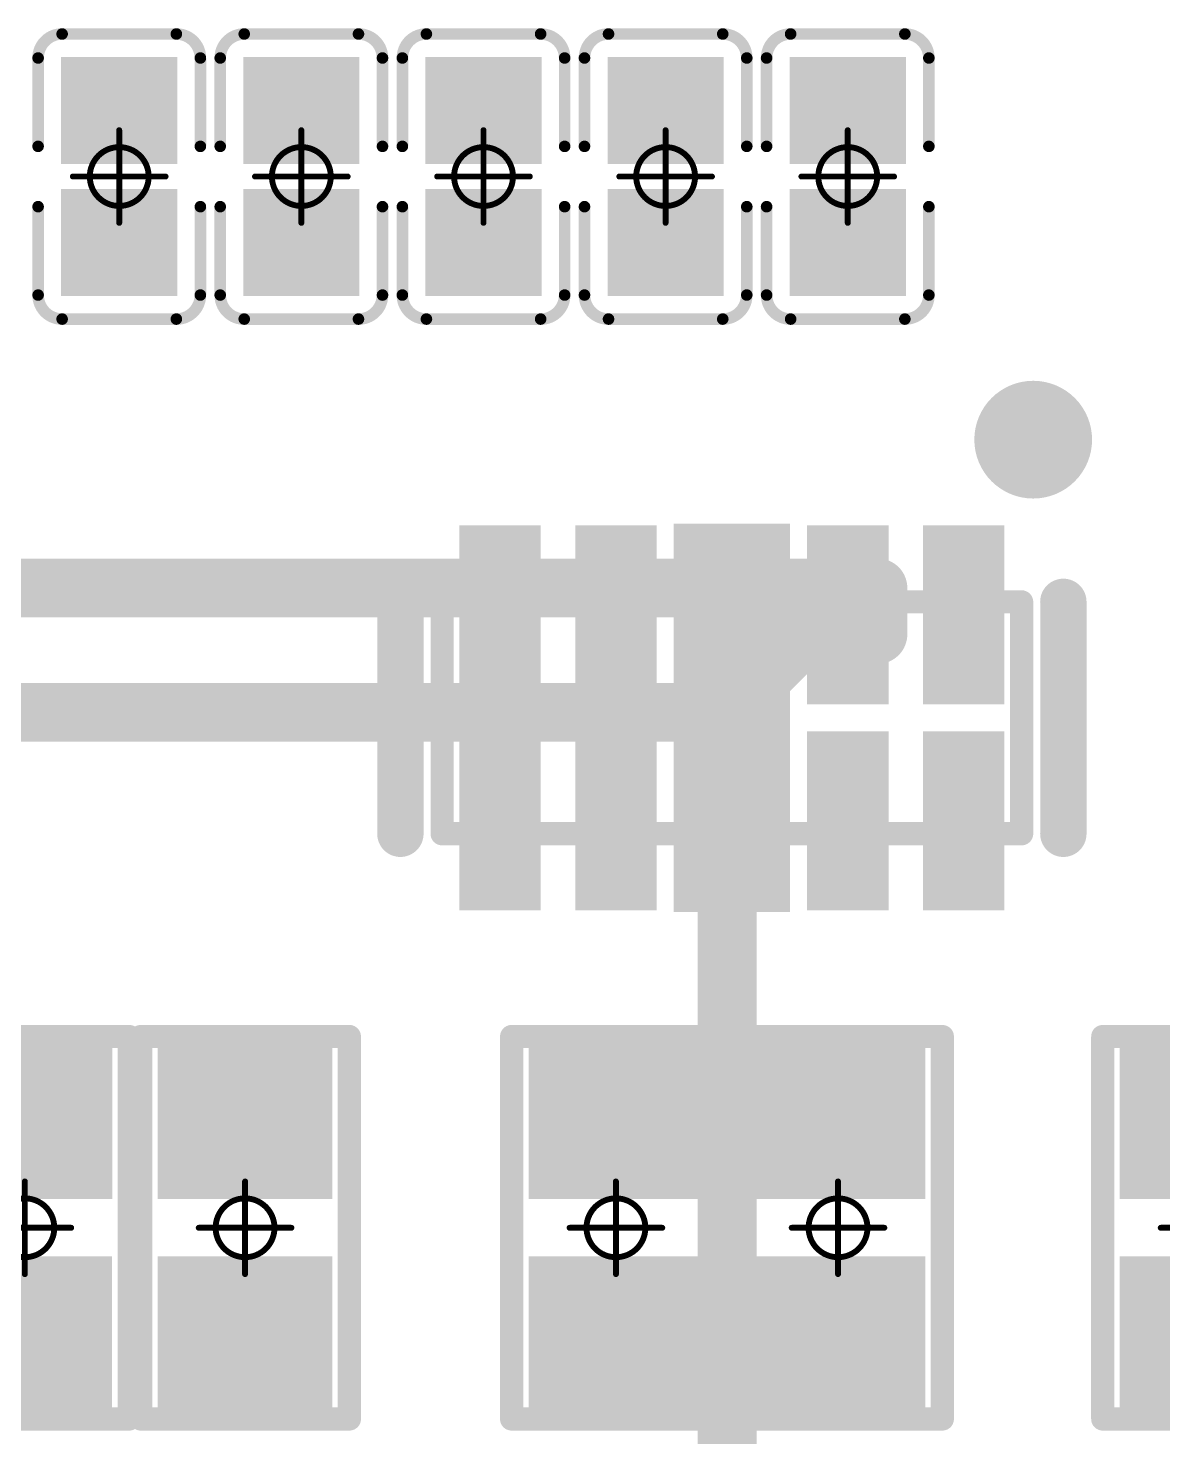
# Model space of a CAD drawing. Header units: millimetres. Extents: x 19.13 to 23.12, y 5.07 to 8.34.
# Drawn here: x 20.4092 to 20.6019, y 5.9892 to 6.2284 of the extents above; entities that cross this region are included whole.
import ezdxf

# ---------------------------------------------------------------- set-up
doc = ezdxf.new("R2010")
doc.units = ezdxf.units.MM
doc.header["$MEASUREMENT"] = 0
for name, color, linetype in [('Mechanical13', 56, 'Continuous'), ('Mechanical15', 56, 'Continuous'), ('TopLayer', 1, 'Continuous'), ('TopOverlay', 2, 'Continuous'), ('TopPaste', 8, 'Continuous'), ('TopSolder', 216, 'Continuous')]:
    doc.layers.add(name, color=color, linetype=linetype)

# ---------------------------------------------------------------- blocks, each defined once
blk = doc.blocks.new('USB_HOST_2_112')
at = {"layer": 'TopOverlay', "const_width": 0.01}
for points in [[(0.51378, -0.28937), (0.51378, 0.28937)], [(0.49267, -0.26378), (0.49267, 0.26378)], [(0.49267, -0.26378), (0.18025, -0.26378)], [(0.50591, -0.27702), (0.49267, -0.26378)], [(0.50591, -0.28937), (0.50591, -0.27702)], [(0.51378, -0.28937), (0.50591, -0.28937)]]:
    blk.add_lwpolyline(points, dxfattribs=at)
at = {"layer": 'TopOverlay', "const_width": 0.005}
for points in [[(0.49017, -0.26378, 1), (0.49517, -0.26378, 1)], [(0.49017, -0.26378, 1), (0.49517, -0.26378, 1)], [(0.49017, -0.26378, 1), (0.49517, -0.26378, 1)], [(0.50341, -0.27702, 1), (0.50841, -0.27702, 1)], [(0.50341, -0.27702, 1), (0.50841, -0.27702, 1)], [(0.50341, -0.28937, 1), (0.50841, -0.28937, 1)], [(0.50341, -0.28937, 1), (0.50841, -0.28937, 1)], [(0.51128, -0.28937, 1), (0.51628, -0.28937, 1)], [(0.51128, -0.28937, 1), (0.51628, -0.28937, 1)]]:
    blk.add_lwpolyline(points, format="xyb", close=True, dxfattribs=at)
blk = doc.blocks.new('C0201_170')
at = {"layer": 'Mechanical15', "const_width": 0.001}
for points in [[(0, -0.00787), (0, 0.00787)], [(0.00787, 0), (-0.00787, 0)]]:
    blk.add_lwpolyline(points, dxfattribs=at)
at = {"layer": 'Mechanical15'}
for points, const_width in [([(-0.00025, 0.00787, 1), (0.00025, 0.00787, 1)], 0.0005), ([(0.005, 0, 1), (-0.005, 0, 1)], 0.001), ([(-0.00812, 0, 1), (-0.00762, 0, 1)], 0.0005), ([(-0.00525, 0, 1), (-0.00475, 0, 1)], 0.0005), ([(0.00475, 0, 1), (0.00525, 0, 1)], 0.0005), ([(0.00762, 0, 1), (0.00812, 0, 1)], 0.0005), ([(-0.00025, -0.00787, 1), (0.00025, -0.00787, 1)], 0.0005)]:
    blk.add_lwpolyline(points, format="xyb", close=True, dxfattribs=dict(at, const_width=const_width))
at = {"layer": 'TopLayer'}
for points in [[(-0.01831, -0.00787), (-0.00413, -0.00787), (-0.01831, 0.00787), (-0.00413, 0.00787)], [(0.00413, -0.00787), (0.01831, -0.00787), (0.00413, 0.00787), (0.01831, 0.00787)]]:
    blk.add_solid(points, dxfattribs=at)
at = {"layer": 'TopOverlay', "const_width": 0.00197}
for points in [[(-0.02421, 0.0097, -0.414214), (-0.02013, 0.01378)], [(0.02013, 0.01378, -0.414214), (0.02421, 0.0097)], [(-0.02013, -0.01378, -0.414214), (-0.02421, -0.0097)], [(0.02421, -0.0097, -0.414214), (0.02013, -0.01378)]]:
    blk.add_lwpolyline(points, format="xyb", dxfattribs=at)
for points in [[(-0.00512, 0.01378), (-0.02013, 0.01378)], [(0.02013, 0.01378), (0.00512, 0.01378)], [(-0.02421, -0.0097), (-0.02421, 0.0097)], [(0.02421, -0.0097), (0.02421, 0.0097)], [(-0.00512, -0.01378), (-0.02013, -0.01378)], [(0.02013, -0.01378), (0.00512, -0.01378)]]:
    blk.add_lwpolyline(points, dxfattribs=at)
at = {"layer": 'TopOverlay', "const_width": 0.000984}
for points in [[(-0.02062, 0.01378, 1), (-0.01964, 0.01378, 1)], [(-0.02062, 0.01378, 1), (-0.01964, 0.01378, 1)], [(-0.00561, 0.01378, 1), (-0.00463, 0.01378, 1)], [(0.00463, 0.01378, 1), (0.00561, 0.01378, 1)], [(0.01964, 0.01378, 1), (0.02062, 0.01378, 1)], [(0.01964, 0.01378, 1), (0.02062, 0.01378, 1)], [(-0.0247, 0.0097, 1), (-0.02372, 0.0097, 1)], [(-0.0247, 0.0097, 1), (-0.02372, 0.0097, 1)], [(0.02372, 0.0097, 1), (0.0247, 0.0097, 1)], [(0.02372, 0.0097, 1), (0.0247, 0.0097, 1)], [(-0.0247, -0.0097, 1), (-0.02372, -0.0097, 1)], [(-0.0247, -0.0097, 1), (-0.02372, -0.0097, 1)], [(0.02372, -0.0097, 1), (0.0247, -0.0097, 1)], [(0.02372, -0.0097, 1), (0.0247, -0.0097, 1)], [(-0.02062, -0.01378, 1), (-0.01964, -0.01378, 1)], [(-0.02062, -0.01378, 1), (-0.01964, -0.01378, 1)], [(-0.00561, -0.01378, 1), (-0.00463, -0.01378, 1)], [(0.00463, -0.01378, 1), (0.00561, -0.01378, 1)], [(0.01964, -0.01378, 1), (0.02062, -0.01378, 1)], [(0.01964, -0.01378, 1), (0.02062, -0.01378, 1)]]:
    blk.add_lwpolyline(points, format="xyb", close=True, dxfattribs=at)
at = {"layer": 'TopPaste'}
for points in [[(-0.01831, -0.00787), (-0.00413, -0.00787), (-0.01831, 0.00787), (-0.00413, 0.00787)], [(0.00413, -0.00787), (0.01831, -0.00787), (0.00413, 0.00787), (0.01831, 0.00787)]]:
    blk.add_solid(points, dxfattribs=at)
at = {"layer": 'TopSolder'}
for points in [[(-0.02031, -0.00987), (-0.00213, -0.00987), (-0.02031, 0.00987), (-0.00213, 0.00987)], [(0.00213, -0.00987), (0.02031, -0.00987), (0.00213, 0.00987), (0.02031, 0.00987)]]:
    blk.add_solid(points, dxfattribs=at)
blk = doc.blocks.new('C0201_176')
at = {"layer": 'Mechanical15', "const_width": 0.001}
for points in [[(0, -0.00787), (0, 0.00787)], [(0.00787, 0), (-0.00787, 0)]]:
    blk.add_lwpolyline(points, dxfattribs=at)
at = {"layer": 'Mechanical15'}
for points, const_width in [([(-0.00025, 0.00787, 1), (0.00025, 0.00787, 1)], 0.0005), ([(0.005, 0, 1), (-0.005, 0, 1)], 0.001), ([(-0.00812, 0, 1), (-0.00762, 0, 1)], 0.0005), ([(-0.00525, 0, 1), (-0.00475, 0, 1)], 0.0005), ([(0.00475, 0, 1), (0.00525, 0, 1)], 0.0005), ([(0.00762, 0, 1), (0.00812, 0, 1)], 0.0005), ([(-0.00025, -0.00787, 1), (0.00025, -0.00787, 1)], 0.0005)]:
    blk.add_lwpolyline(points, format="xyb", close=True, dxfattribs=dict(at, const_width=const_width))
at = {"layer": 'TopLayer'}
for points in [[(-0.01831, -0.00787), (-0.00413, -0.00787), (-0.01831, 0.00787), (-0.00413, 0.00787)], [(0.00413, -0.00787), (0.01831, -0.00787), (0.00413, 0.00787), (0.01831, 0.00787)]]:
    blk.add_solid(points, dxfattribs=at)
at = {"layer": 'TopOverlay', "const_width": 0.00197}
for points in [[(-0.02421, 0.0097, -0.414214), (-0.02013, 0.01378)], [(0.02013, 0.01378, -0.414214), (0.02421, 0.0097)], [(-0.02013, -0.01378, -0.414214), (-0.02421, -0.0097)], [(0.02421, -0.0097, -0.414214), (0.02013, -0.01378)]]:
    blk.add_lwpolyline(points, format="xyb", dxfattribs=at)
for points in [[(-0.00512, 0.01378), (-0.02013, 0.01378)], [(0.02013, 0.01378), (0.00512, 0.01378)], [(-0.02421, -0.0097), (-0.02421, 0.0097)], [(0.02421, -0.0097), (0.02421, 0.0097)], [(-0.00512, -0.01378), (-0.02013, -0.01378)], [(0.02013, -0.01378), (0.00512, -0.01378)]]:
    blk.add_lwpolyline(points, dxfattribs=at)
at = {"layer": 'TopOverlay', "const_width": 0.000984}
for points in [[(-0.02062, 0.01378, 1), (-0.01964, 0.01378, 1)], [(-0.02062, 0.01378, 1), (-0.01964, 0.01378, 1)], [(-0.00561, 0.01378, 1), (-0.00463, 0.01378, 1)], [(0.00463, 0.01378, 1), (0.00561, 0.01378, 1)], [(0.01964, 0.01378, 1), (0.02062, 0.01378, 1)], [(0.01964, 0.01378, 1), (0.02062, 0.01378, 1)], [(-0.0247, 0.0097, 1), (-0.02372, 0.0097, 1)], [(-0.0247, 0.0097, 1), (-0.02372, 0.0097, 1)], [(0.02372, 0.0097, 1), (0.0247, 0.0097, 1)], [(0.02372, 0.0097, 1), (0.0247, 0.0097, 1)], [(-0.0247, -0.0097, 1), (-0.02372, -0.0097, 1)], [(-0.0247, -0.0097, 1), (-0.02372, -0.0097, 1)], [(0.02372, -0.0097, 1), (0.0247, -0.0097, 1)], [(0.02372, -0.0097, 1), (0.0247, -0.0097, 1)], [(-0.02062, -0.01378, 1), (-0.01964, -0.01378, 1)], [(-0.02062, -0.01378, 1), (-0.01964, -0.01378, 1)], [(-0.00561, -0.01378, 1), (-0.00463, -0.01378, 1)], [(0.00463, -0.01378, 1), (0.00561, -0.01378, 1)], [(0.01964, -0.01378, 1), (0.02062, -0.01378, 1)], [(0.01964, -0.01378, 1), (0.02062, -0.01378, 1)]]:
    blk.add_lwpolyline(points, format="xyb", close=True, dxfattribs=at)
at = {"layer": 'TopPaste'}
for points in [[(-0.01831, -0.00787), (-0.00413, -0.00787), (-0.01831, 0.00787), (-0.00413, 0.00787)], [(0.00413, -0.00787), (0.01831, -0.00787), (0.00413, 0.00787), (0.01831, 0.00787)]]:
    blk.add_solid(points, dxfattribs=at)
at = {"layer": 'TopSolder'}
for points in [[(-0.02031, -0.00987), (-0.00213, -0.00987), (-0.02031, 0.00987), (-0.00213, 0.00987)], [(0.00213, -0.00987), (0.02031, -0.00987), (0.00213, 0.00987), (0.02031, 0.00987)]]:
    blk.add_solid(points, dxfattribs=at)
blk = doc.blocks.new('C0201_177')
at = {"layer": 'Mechanical15', "const_width": 0.001}
for points in [[(0, -0.00787), (0, 0.00787)], [(0.00787, 0), (-0.00787, 0)]]:
    blk.add_lwpolyline(points, dxfattribs=at)
at = {"layer": 'Mechanical15'}
for points, const_width in [([(-0.00025, 0.00787, 1), (0.00025, 0.00787, 1)], 0.0005), ([(0.005, 0, 1), (-0.005, 0, 1)], 0.001), ([(-0.00812, 0, 1), (-0.00762, 0, 1)], 0.0005), ([(-0.00525, 0, 1), (-0.00475, 0, 1)], 0.0005), ([(0.00475, 0, 1), (0.00525, 0, 1)], 0.0005), ([(0.00762, 0, 1), (0.00812, 0, 1)], 0.0005), ([(-0.00025, -0.00787, 1), (0.00025, -0.00787, 1)], 0.0005)]:
    blk.add_lwpolyline(points, format="xyb", close=True, dxfattribs=dict(at, const_width=const_width))
at = {"layer": 'TopLayer'}
for points in [[(-0.01831, -0.00787), (-0.00413, -0.00787), (-0.01831, 0.00787), (-0.00413, 0.00787)], [(0.00413, -0.00787), (0.01831, -0.00787), (0.00413, 0.00787), (0.01831, 0.00787)]]:
    blk.add_solid(points, dxfattribs=at)
at = {"layer": 'TopOverlay', "const_width": 0.00197}
for points in [[(-0.02421, 0.0097, -0.414214), (-0.02013, 0.01378)], [(0.02013, 0.01378, -0.414214), (0.02421, 0.0097)], [(-0.02013, -0.01378, -0.414214), (-0.02421, -0.0097)], [(0.02421, -0.0097, -0.414214), (0.02013, -0.01378)]]:
    blk.add_lwpolyline(points, format="xyb", dxfattribs=at)
for points in [[(-0.00512, 0.01378), (-0.02013, 0.01378)], [(0.02013, 0.01378), (0.00512, 0.01378)], [(-0.02421, -0.0097), (-0.02421, 0.0097)], [(0.02421, -0.0097), (0.02421, 0.0097)], [(-0.00512, -0.01378), (-0.02013, -0.01378)], [(0.02013, -0.01378), (0.00512, -0.01378)]]:
    blk.add_lwpolyline(points, dxfattribs=at)
at = {"layer": 'TopOverlay', "const_width": 0.000984}
for points in [[(-0.02062, 0.01378, 1), (-0.01964, 0.01378, 1)], [(-0.02062, 0.01378, 1), (-0.01964, 0.01378, 1)], [(-0.00561, 0.01378, 1), (-0.00463, 0.01378, 1)], [(0.00463, 0.01378, 1), (0.00561, 0.01378, 1)], [(0.01964, 0.01378, 1), (0.02062, 0.01378, 1)], [(0.01964, 0.01378, 1), (0.02062, 0.01378, 1)], [(-0.0247, 0.0097, 1), (-0.02372, 0.0097, 1)], [(-0.0247, 0.0097, 1), (-0.02372, 0.0097, 1)], [(0.02372, 0.0097, 1), (0.0247, 0.0097, 1)], [(0.02372, 0.0097, 1), (0.0247, 0.0097, 1)], [(-0.0247, -0.0097, 1), (-0.02372, -0.0097, 1)], [(-0.0247, -0.0097, 1), (-0.02372, -0.0097, 1)], [(0.02372, -0.0097, 1), (0.0247, -0.0097, 1)], [(0.02372, -0.0097, 1), (0.0247, -0.0097, 1)], [(-0.02062, -0.01378, 1), (-0.01964, -0.01378, 1)], [(-0.02062, -0.01378, 1), (-0.01964, -0.01378, 1)], [(-0.00561, -0.01378, 1), (-0.00463, -0.01378, 1)], [(0.00463, -0.01378, 1), (0.00561, -0.01378, 1)], [(0.01964, -0.01378, 1), (0.02062, -0.01378, 1)], [(0.01964, -0.01378, 1), (0.02062, -0.01378, 1)]]:
    blk.add_lwpolyline(points, format="xyb", close=True, dxfattribs=at)
at = {"layer": 'TopPaste'}
for points in [[(-0.01831, -0.00787), (-0.00413, -0.00787), (-0.01831, 0.00787), (-0.00413, 0.00787)], [(0.00413, -0.00787), (0.01831, -0.00787), (0.00413, 0.00787), (0.01831, 0.00787)]]:
    blk.add_solid(points, dxfattribs=at)
at = {"layer": 'TopSolder'}
for points in [[(-0.02031, -0.00987), (-0.00213, -0.00987), (-0.02031, 0.00987), (-0.00213, 0.00987)], [(0.00213, -0.00987), (0.02031, -0.00987), (0.00213, 0.00987), (0.02031, 0.00987)]]:
    blk.add_solid(points, dxfattribs=at)
blk = doc.blocks.new('C0201_179')
at = {"layer": 'Mechanical15', "const_width": 0.001}
for points in [[(0, -0.00787), (0, 0.00787)], [(0.00787, 0), (-0.00787, 0)]]:
    blk.add_lwpolyline(points, dxfattribs=at)
at = {"layer": 'Mechanical15'}
for points, const_width in [([(-0.00025, 0.00787, 1), (0.00025, 0.00787, 1)], 0.0005), ([(0.005, 0, 1), (-0.005, 0, 1)], 0.001), ([(-0.00812, 0, 1), (-0.00762, 0, 1)], 0.0005), ([(-0.00525, 0, 1), (-0.00475, 0, 1)], 0.0005), ([(0.00475, 0, 1), (0.00525, 0, 1)], 0.0005), ([(0.00762, 0, 1), (0.00812, 0, 1)], 0.0005), ([(-0.00025, -0.00787, 1), (0.00025, -0.00787, 1)], 0.0005)]:
    blk.add_lwpolyline(points, format="xyb", close=True, dxfattribs=dict(at, const_width=const_width))
at = {"layer": 'TopLayer'}
for points in [[(-0.01831, -0.00787), (-0.00413, -0.00787), (-0.01831, 0.00787), (-0.00413, 0.00787)], [(0.00413, -0.00787), (0.01831, -0.00787), (0.00413, 0.00787), (0.01831, 0.00787)]]:
    blk.add_solid(points, dxfattribs=at)
at = {"layer": 'TopOverlay', "const_width": 0.00197}
for points in [[(-0.02421, 0.0097, -0.414214), (-0.02013, 0.01378)], [(0.02013, 0.01378, -0.414214), (0.02421, 0.0097)], [(-0.02013, -0.01378, -0.414214), (-0.02421, -0.0097)], [(0.02421, -0.0097, -0.414214), (0.02013, -0.01378)]]:
    blk.add_lwpolyline(points, format="xyb", dxfattribs=at)
for points in [[(-0.00512, 0.01378), (-0.02013, 0.01378)], [(0.02013, 0.01378), (0.00512, 0.01378)], [(-0.02421, -0.0097), (-0.02421, 0.0097)], [(0.02421, -0.0097), (0.02421, 0.0097)], [(-0.00512, -0.01378), (-0.02013, -0.01378)], [(0.02013, -0.01378), (0.00512, -0.01378)]]:
    blk.add_lwpolyline(points, dxfattribs=at)
at = {"layer": 'TopOverlay', "const_width": 0.000984}
for points in [[(-0.02062, 0.01378, 1), (-0.01964, 0.01378, 1)], [(-0.02062, 0.01378, 1), (-0.01964, 0.01378, 1)], [(-0.00561, 0.01378, 1), (-0.00463, 0.01378, 1)], [(0.00463, 0.01378, 1), (0.00561, 0.01378, 1)], [(0.01964, 0.01378, 1), (0.02062, 0.01378, 1)], [(0.01964, 0.01378, 1), (0.02062, 0.01378, 1)], [(-0.0247, 0.0097, 1), (-0.02372, 0.0097, 1)], [(-0.0247, 0.0097, 1), (-0.02372, 0.0097, 1)], [(0.02372, 0.0097, 1), (0.0247, 0.0097, 1)], [(0.02372, 0.0097, 1), (0.0247, 0.0097, 1)], [(-0.0247, -0.0097, 1), (-0.02372, -0.0097, 1)], [(-0.0247, -0.0097, 1), (-0.02372, -0.0097, 1)], [(0.02372, -0.0097, 1), (0.0247, -0.0097, 1)], [(0.02372, -0.0097, 1), (0.0247, -0.0097, 1)], [(-0.02062, -0.01378, 1), (-0.01964, -0.01378, 1)], [(-0.02062, -0.01378, 1), (-0.01964, -0.01378, 1)], [(-0.00561, -0.01378, 1), (-0.00463, -0.01378, 1)], [(0.00463, -0.01378, 1), (0.00561, -0.01378, 1)], [(0.01964, -0.01378, 1), (0.02062, -0.01378, 1)], [(0.01964, -0.01378, 1), (0.02062, -0.01378, 1)]]:
    blk.add_lwpolyline(points, format="xyb", close=True, dxfattribs=at)
at = {"layer": 'TopPaste'}
for points in [[(-0.01831, -0.00787), (-0.00413, -0.00787), (-0.01831, 0.00787), (-0.00413, 0.00787)], [(0.00413, -0.00787), (0.01831, -0.00787), (0.00413, 0.00787), (0.01831, 0.00787)]]:
    blk.add_solid(points, dxfattribs=at)
at = {"layer": 'TopSolder'}
for points in [[(-0.02031, -0.00987), (-0.00213, -0.00987), (-0.02031, 0.00987), (-0.00213, 0.00987)], [(0.00213, -0.00987), (0.02031, -0.00987), (0.00213, 0.00987), (0.02031, 0.00987)]]:
    blk.add_solid(points, dxfattribs=at)
blk = doc.blocks.new('C0201_180')
at = {"layer": 'Mechanical15', "const_width": 0.001}
for points in [[(0, -0.00787), (0, 0.00787)], [(0.00787, 0), (-0.00787, 0)]]:
    blk.add_lwpolyline(points, dxfattribs=at)
at = {"layer": 'Mechanical15'}
for points, const_width in [([(-0.00025, 0.00787, 1), (0.00025, 0.00787, 1)], 0.0005), ([(0.005, 0, 1), (-0.005, 0, 1)], 0.001), ([(-0.00812, 0, 1), (-0.00762, 0, 1)], 0.0005), ([(-0.00525, 0, 1), (-0.00475, 0, 1)], 0.0005), ([(0.00475, 0, 1), (0.00525, 0, 1)], 0.0005), ([(0.00762, 0, 1), (0.00812, 0, 1)], 0.0005), ([(-0.00025, -0.00787, 1), (0.00025, -0.00787, 1)], 0.0005)]:
    blk.add_lwpolyline(points, format="xyb", close=True, dxfattribs=dict(at, const_width=const_width))
at = {"layer": 'TopLayer'}
for points in [[(-0.01831, -0.00787), (-0.00413, -0.00787), (-0.01831, 0.00787), (-0.00413, 0.00787)], [(0.00413, -0.00787), (0.01831, -0.00787), (0.00413, 0.00787), (0.01831, 0.00787)]]:
    blk.add_solid(points, dxfattribs=at)
at = {"layer": 'TopOverlay', "const_width": 0.00197}
for points in [[(-0.02421, 0.0097, -0.414214), (-0.02013, 0.01378)], [(0.02013, 0.01378, -0.414214), (0.02421, 0.0097)], [(-0.02013, -0.01378, -0.414214), (-0.02421, -0.0097)], [(0.02421, -0.0097, -0.414214), (0.02013, -0.01378)]]:
    blk.add_lwpolyline(points, format="xyb", dxfattribs=at)
for points in [[(-0.00512, 0.01378), (-0.02013, 0.01378)], [(0.02013, 0.01378), (0.00512, 0.01378)], [(-0.02421, -0.0097), (-0.02421, 0.0097)], [(0.02421, -0.0097), (0.02421, 0.0097)], [(-0.00512, -0.01378), (-0.02013, -0.01378)], [(0.02013, -0.01378), (0.00512, -0.01378)]]:
    blk.add_lwpolyline(points, dxfattribs=at)
at = {"layer": 'TopOverlay', "const_width": 0.000984}
for points in [[(-0.02062, 0.01378, 1), (-0.01964, 0.01378, 1)], [(-0.02062, 0.01378, 1), (-0.01964, 0.01378, 1)], [(-0.00561, 0.01378, 1), (-0.00463, 0.01378, 1)], [(0.00463, 0.01378, 1), (0.00561, 0.01378, 1)], [(0.01964, 0.01378, 1), (0.02062, 0.01378, 1)], [(0.01964, 0.01378, 1), (0.02062, 0.01378, 1)], [(-0.0247, 0.0097, 1), (-0.02372, 0.0097, 1)], [(-0.0247, 0.0097, 1), (-0.02372, 0.0097, 1)], [(0.02372, 0.0097, 1), (0.0247, 0.0097, 1)], [(0.02372, 0.0097, 1), (0.0247, 0.0097, 1)], [(-0.0247, -0.0097, 1), (-0.02372, -0.0097, 1)], [(-0.0247, -0.0097, 1), (-0.02372, -0.0097, 1)], [(0.02372, -0.0097, 1), (0.0247, -0.0097, 1)], [(0.02372, -0.0097, 1), (0.0247, -0.0097, 1)], [(-0.02062, -0.01378, 1), (-0.01964, -0.01378, 1)], [(-0.02062, -0.01378, 1), (-0.01964, -0.01378, 1)], [(-0.00561, -0.01378, 1), (-0.00463, -0.01378, 1)], [(0.00463, -0.01378, 1), (0.00561, -0.01378, 1)], [(0.01964, -0.01378, 1), (0.02062, -0.01378, 1)], [(0.01964, -0.01378, 1), (0.02062, -0.01378, 1)]]:
    blk.add_lwpolyline(points, format="xyb", close=True, dxfattribs=at)
at = {"layer": 'TopPaste'}
for points in [[(-0.01831, -0.00787), (-0.00413, -0.00787), (-0.01831, 0.00787), (-0.00413, 0.00787)], [(0.00413, -0.00787), (0.01831, -0.00787), (0.00413, 0.00787), (0.01831, 0.00787)]]:
    blk.add_solid(points, dxfattribs=at)
at = {"layer": 'TopSolder'}
for points in [[(-0.02031, -0.00987), (-0.00213, -0.00987), (-0.02031, 0.00987), (-0.00213, 0.00987)], [(0.00213, -0.00987), (0.02031, -0.00987), (0.00213, 0.00987), (0.02031, 0.00987)]]:
    blk.add_solid(points, dxfattribs=at)
blk = doc.blocks.new('R0402_365')
at = {"layer": 'Mechanical15', "const_width": 0.001}
for points in [[(0, -0.00787), (0, 0.00787)], [(0.00787, 0), (-0.00787, 0)]]:
    blk.add_lwpolyline(points, dxfattribs=at)
at = {"layer": 'Mechanical15'}
for points, const_width in [([(-0.00025, 0.00787, 1), (0.00025, 0.00787, 1)], 0.0005), ([(0.005, 0, 1), (-0.005, 0, 1)], 0.001), ([(-0.00812, 0, 1), (-0.00762, 0, 1)], 0.0005), ([(-0.00525, 0, 1), (-0.00475, 0, 1)], 0.0005), ([(0.00475, 0, 1), (0.00525, 0, 1)], 0.0005), ([(0.00762, 0, 1), (0.00812, 0, 1)], 0.0005), ([(-0.00025, -0.00787, 1), (0.00025, -0.00787, 1)], 0.0005)]:
    blk.add_lwpolyline(points, format="xyb", close=True, dxfattribs=dict(at, const_width=const_width))
at = {"layer": 'TopLayer'}
for points in [[(-0.02657, -0.01082), (-0.00886, -0.01082), (-0.02657, 0.01083), (-0.00886, 0.01083)], [(0.00886, -0.01083), (0.02657, -0.01083), (0.00886, 0.01083), (0.02657, 0.01083)]]:
    blk.add_solid(points, dxfattribs=at)
at = {"layer": 'TopOverlay', "const_width": 0.00394}
for points in [[(0.03248, 0.01772), (-0.03248, 0.01772)], [(-0.03248, -0.01772), (-0.03248, 0.01772)], [(0.03248, -0.01772), (0.03248, 0.01772)], [(0.03248, -0.01772), (-0.03248, -0.01772)]]:
    blk.add_lwpolyline(points, dxfattribs=at)
at = {"layer": 'TopOverlay', "const_width": 0.00197}
for points in [[(-0.03346, 0.01772, 1), (-0.0315, 0.01772, 1)], [(-0.03346, 0.01772, 1), (-0.0315, 0.01772, 1)], [(0.0315, 0.01772, 1), (0.03346, 0.01772, 1)], [(0.0315, 0.01772, 1), (0.03346, 0.01772, 1)], [(-0.03346, -0.01772, 1), (-0.0315, -0.01772, 1)], [(-0.03346, -0.01772, 1), (-0.0315, -0.01772, 1)], [(0.0315, -0.01772, 1), (0.03346, -0.01772, 1)], [(0.0315, -0.01772, 1), (0.03346, -0.01772, 1)]]:
    blk.add_lwpolyline(points, format="xyb", close=True, dxfattribs=at)
at = {"layer": 'TopPaste'}
for points in [[(-0.02657, -0.01082), (-0.00886, -0.01082), (-0.02657, 0.01083), (-0.00886, 0.01083)], [(0.00886, -0.01083), (0.02657, -0.01083), (0.00886, 0.01083), (0.02657, 0.01083)]]:
    blk.add_solid(points, dxfattribs=at)
at = {"layer": 'TopSolder'}
for points in [[(-0.03057, -0.01482), (-0.00486, -0.01482), (-0.03057, 0.01483), (-0.00486, 0.01483)], [(0.00486, -0.01483), (0.03057, -0.01483), (0.00486, 0.01483), (0.03057, 0.01483)]]:
    blk.add_solid(points, dxfattribs=at)
blk = doc.blocks.new('R0402_366')
at = {"layer": 'Mechanical15', "const_width": 0.001}
for points in [[(0, -0.00787), (0, 0.00787)], [(0.00787, 0), (-0.00787, 0)]]:
    blk.add_lwpolyline(points, dxfattribs=at)
at = {"layer": 'Mechanical15'}
for points, const_width in [([(-0.00025, 0.00787, 1), (0.00025, 0.00787, 1)], 0.0005), ([(0.005, 0, 1), (-0.005, 0, 1)], 0.001), ([(-0.00812, 0, 1), (-0.00762, 0, 1)], 0.0005), ([(-0.00525, 0, 1), (-0.00475, 0, 1)], 0.0005), ([(0.00475, 0, 1), (0.00525, 0, 1)], 0.0005), ([(0.00762, 0, 1), (0.00812, 0, 1)], 0.0005), ([(-0.00025, -0.00787, 1), (0.00025, -0.00787, 1)], 0.0005)]:
    blk.add_lwpolyline(points, format="xyb", close=True, dxfattribs=dict(at, const_width=const_width))
at = {"layer": 'TopLayer'}
for points in [[(-0.02657, -0.01082), (-0.00886, -0.01082), (-0.02657, 0.01083), (-0.00886, 0.01083)], [(0.00886, -0.01083), (0.02657, -0.01083), (0.00886, 0.01083), (0.02657, 0.01083)]]:
    blk.add_solid(points, dxfattribs=at)
at = {"layer": 'TopOverlay', "const_width": 0.00394}
for points in [[(0.03248, 0.01772), (-0.03248, 0.01772)], [(-0.03248, -0.01772), (-0.03248, 0.01772)], [(0.03248, -0.01772), (0.03248, 0.01772)], [(0.03248, -0.01772), (-0.03248, -0.01772)]]:
    blk.add_lwpolyline(points, dxfattribs=at)
at = {"layer": 'TopOverlay', "const_width": 0.00197}
for points in [[(-0.03346, 0.01772, 1), (-0.0315, 0.01772, 1)], [(-0.03346, 0.01772, 1), (-0.0315, 0.01772, 1)], [(0.0315, 0.01772, 1), (0.03346, 0.01772, 1)], [(0.0315, 0.01772, 1), (0.03346, 0.01772, 1)], [(-0.03346, -0.01772, 1), (-0.0315, -0.01772, 1)], [(-0.03346, -0.01772, 1), (-0.0315, -0.01772, 1)], [(0.0315, -0.01772, 1), (0.03346, -0.01772, 1)], [(0.0315, -0.01772, 1), (0.03346, -0.01772, 1)]]:
    blk.add_lwpolyline(points, format="xyb", close=True, dxfattribs=at)
at = {"layer": 'TopPaste'}
for points in [[(-0.02657, -0.01082), (-0.00886, -0.01082), (-0.02657, 0.01083), (-0.00886, 0.01083)], [(0.00886, -0.01083), (0.02657, -0.01083), (0.00886, 0.01083), (0.02657, 0.01083)]]:
    blk.add_solid(points, dxfattribs=at)
at = {"layer": 'TopSolder'}
for points in [[(-0.03057, -0.01482), (-0.00486, -0.01482), (-0.03057, 0.01483), (-0.00486, 0.01483)], [(0.00486, -0.01483), (0.03057, -0.01483), (0.00486, 0.01483), (0.03057, 0.01483)]]:
    blk.add_solid(points, dxfattribs=at)
blk = doc.blocks.new('R0402_367')
at = {"layer": 'Mechanical15', "const_width": 0.001}
for points in [[(0, -0.00787), (0, 0.00787)], [(0.00787, 0), (-0.00787, 0)]]:
    blk.add_lwpolyline(points, dxfattribs=at)
at = {"layer": 'Mechanical15'}
for points, const_width in [([(-0.00025, 0.00787, 1), (0.00025, 0.00787, 1)], 0.0005), ([(0.005, 0, 1), (-0.005, 0, 1)], 0.001), ([(-0.00812, 0, 1), (-0.00762, 0, 1)], 0.0005), ([(-0.00525, 0, 1), (-0.00475, 0, 1)], 0.0005), ([(0.00475, 0, 1), (0.00525, 0, 1)], 0.0005), ([(0.00762, 0, 1), (0.00812, 0, 1)], 0.0005), ([(-0.00025, -0.00787, 1), (0.00025, -0.00787, 1)], 0.0005)]:
    blk.add_lwpolyline(points, format="xyb", close=True, dxfattribs=dict(at, const_width=const_width))
at = {"layer": 'TopLayer'}
for points in [[(-0.02657, -0.01082), (-0.00886, -0.01082), (-0.02657, 0.01083), (-0.00886, 0.01083)], [(0.00886, -0.01083), (0.02657, -0.01083), (0.00886, 0.01083), (0.02657, 0.01083)]]:
    blk.add_solid(points, dxfattribs=at)
at = {"layer": 'TopOverlay', "const_width": 0.00394}
for points in [[(0.03248, 0.01772), (-0.03248, 0.01772)], [(-0.03248, -0.01772), (-0.03248, 0.01772)], [(0.03248, -0.01772), (0.03248, 0.01772)], [(0.03248, -0.01772), (-0.03248, -0.01772)]]:
    blk.add_lwpolyline(points, dxfattribs=at)
at = {"layer": 'TopOverlay', "const_width": 0.00197}
for points in [[(-0.03346, 0.01772, 1), (-0.0315, 0.01772, 1)], [(-0.03346, 0.01772, 1), (-0.0315, 0.01772, 1)], [(0.0315, 0.01772, 1), (0.03346, 0.01772, 1)], [(0.0315, 0.01772, 1), (0.03346, 0.01772, 1)], [(-0.03346, -0.01772, 1), (-0.0315, -0.01772, 1)], [(-0.03346, -0.01772, 1), (-0.0315, -0.01772, 1)], [(0.0315, -0.01772, 1), (0.03346, -0.01772, 1)], [(0.0315, -0.01772, 1), (0.03346, -0.01772, 1)]]:
    blk.add_lwpolyline(points, format="xyb", close=True, dxfattribs=at)
at = {"layer": 'TopPaste'}
for points in [[(-0.02657, -0.01082), (-0.00886, -0.01082), (-0.02657, 0.01083), (-0.00886, 0.01083)], [(0.00886, -0.01083), (0.02657, -0.01083), (0.00886, 0.01083), (0.02657, 0.01083)]]:
    blk.add_solid(points, dxfattribs=at)
at = {"layer": 'TopSolder'}
for points in [[(-0.03057, -0.01482), (-0.00486, -0.01482), (-0.03057, 0.01483), (-0.00486, 0.01483)], [(0.00486, -0.01483), (0.03057, -0.01483), (0.00486, 0.01483), (0.03057, 0.01483)]]:
    blk.add_solid(points, dxfattribs=at)
blk = doc.blocks.new('R0402_368')
at = {"layer": 'Mechanical15', "const_width": 0.001}
for points in [[(0, -0.00787), (0, 0.00787)], [(0.00787, 0), (-0.00787, 0)]]:
    blk.add_lwpolyline(points, dxfattribs=at)
at = {"layer": 'Mechanical15'}
for points, const_width in [([(-0.00025, 0.00787, 1), (0.00025, 0.00787, 1)], 0.0005), ([(0.005, 0, 1), (-0.005, 0, 1)], 0.001), ([(-0.00812, 0, 1), (-0.00762, 0, 1)], 0.0005), ([(-0.00525, 0, 1), (-0.00475, 0, 1)], 0.0005), ([(0.00475, 0, 1), (0.00525, 0, 1)], 0.0005), ([(0.00762, 0, 1), (0.00812, 0, 1)], 0.0005), ([(-0.00025, -0.00787, 1), (0.00025, -0.00787, 1)], 0.0005)]:
    blk.add_lwpolyline(points, format="xyb", close=True, dxfattribs=dict(at, const_width=const_width))
at = {"layer": 'TopLayer'}
for points in [[(-0.02657, -0.01082), (-0.00886, -0.01082), (-0.02657, 0.01083), (-0.00886, 0.01083)], [(0.00886, -0.01083), (0.02657, -0.01083), (0.00886, 0.01083), (0.02657, 0.01083)]]:
    blk.add_solid(points, dxfattribs=at)
at = {"layer": 'TopOverlay', "const_width": 0.00394}
for points in [[(0.03248, 0.01772), (-0.03248, 0.01772)], [(-0.03248, -0.01772), (-0.03248, 0.01772)], [(0.03248, -0.01772), (0.03248, 0.01772)], [(0.03248, -0.01772), (-0.03248, -0.01772)]]:
    blk.add_lwpolyline(points, dxfattribs=at)
at = {"layer": 'TopOverlay', "const_width": 0.00197}
for points in [[(-0.03346, 0.01772, 1), (-0.0315, 0.01772, 1)], [(-0.03346, 0.01772, 1), (-0.0315, 0.01772, 1)], [(0.0315, 0.01772, 1), (0.03346, 0.01772, 1)], [(0.0315, 0.01772, 1), (0.03346, 0.01772, 1)], [(-0.03346, -0.01772, 1), (-0.0315, -0.01772, 1)], [(-0.03346, -0.01772, 1), (-0.0315, -0.01772, 1)], [(0.0315, -0.01772, 1), (0.03346, -0.01772, 1)], [(0.0315, -0.01772, 1), (0.03346, -0.01772, 1)]]:
    blk.add_lwpolyline(points, format="xyb", close=True, dxfattribs=at)
at = {"layer": 'TopPaste'}
for points in [[(-0.02657, -0.01082), (-0.00886, -0.01082), (-0.02657, 0.01083), (-0.00886, 0.01083)], [(0.00886, -0.01083), (0.02657, -0.01083), (0.00886, 0.01083), (0.02657, 0.01083)]]:
    blk.add_solid(points, dxfattribs=at)
at = {"layer": 'TopSolder'}
for points in [[(-0.03057, -0.01482), (-0.00486, -0.01482), (-0.03057, 0.01483), (-0.00486, 0.01483)], [(0.00486, -0.01483), (0.03057, -0.01483), (0.00486, 0.01483), (0.03057, 0.01483)]]:
    blk.add_solid(points, dxfattribs=at)
blk = doc.blocks.new('R0402_370')
at = {"layer": 'Mechanical15', "const_width": 0.001}
for points in [[(0, -0.00787), (0, 0.00787)], [(0.00787, 0), (-0.00787, 0)]]:
    blk.add_lwpolyline(points, dxfattribs=at)
at = {"layer": 'Mechanical15'}
for points, const_width in [([(-0.00025, 0.00787, 1), (0.00025, 0.00787, 1)], 0.0005), ([(0.005, 0, 1), (-0.005, 0, 1)], 0.001), ([(-0.00812, 0, 1), (-0.00762, 0, 1)], 0.0005), ([(-0.00525, 0, 1), (-0.00475, 0, 1)], 0.0005), ([(0.00475, 0, 1), (0.00525, 0, 1)], 0.0005), ([(0.00762, 0, 1), (0.00812, 0, 1)], 0.0005), ([(-0.00025, -0.00787, 1), (0.00025, -0.00787, 1)], 0.0005)]:
    blk.add_lwpolyline(points, format="xyb", close=True, dxfattribs=dict(at, const_width=const_width))
at = {"layer": 'TopLayer'}
for points in [[(-0.02657, -0.01082), (-0.00886, -0.01082), (-0.02657, 0.01083), (-0.00886, 0.01083)], [(0.00886, -0.01083), (0.02657, -0.01083), (0.00886, 0.01083), (0.02657, 0.01083)]]:
    blk.add_solid(points, dxfattribs=at)
at = {"layer": 'TopOverlay', "const_width": 0.00394}
for points in [[(0.03248, 0.01772), (-0.03248, 0.01772)], [(-0.03248, -0.01772), (-0.03248, 0.01772)], [(0.03248, -0.01772), (0.03248, 0.01772)], [(0.03248, -0.01772), (-0.03248, -0.01772)]]:
    blk.add_lwpolyline(points, dxfattribs=at)
at = {"layer": 'TopOverlay', "const_width": 0.00197}
for points in [[(-0.03346, 0.01772, 1), (-0.0315, 0.01772, 1)], [(-0.03346, 0.01772, 1), (-0.0315, 0.01772, 1)], [(0.0315, 0.01772, 1), (0.03346, 0.01772, 1)], [(0.0315, 0.01772, 1), (0.03346, 0.01772, 1)], [(-0.03346, -0.01772, 1), (-0.0315, -0.01772, 1)], [(-0.03346, -0.01772, 1), (-0.0315, -0.01772, 1)], [(0.0315, -0.01772, 1), (0.03346, -0.01772, 1)], [(0.0315, -0.01772, 1), (0.03346, -0.01772, 1)]]:
    blk.add_lwpolyline(points, format="xyb", close=True, dxfattribs=at)
at = {"layer": 'TopPaste'}
for points in [[(-0.02657, -0.01082), (-0.00886, -0.01082), (-0.02657, 0.01083), (-0.00886, 0.01083)], [(0.00886, -0.01083), (0.02657, -0.01083), (0.00886, 0.01083), (0.02657, 0.01083)]]:
    blk.add_solid(points, dxfattribs=at)
at = {"layer": 'TopSolder'}
for points in [[(-0.03057, -0.01482), (-0.00486, -0.01482), (-0.03057, 0.01483), (-0.00486, 0.01483)], [(0.00486, -0.01483), (0.03057, -0.01483), (0.00486, 0.01483), (0.03057, 0.01483)]]:
    blk.add_solid(points, dxfattribs=at)
blk = doc.blocks.new('DSON_10_443')
at = {"layer": 'Mechanical13', "const_width": 0.00394}
for points in [[(0.04921, 0.01969), (-0.04921, 0.01969)], [(-0.04921, 0.01969), (-0.04921, -0.01969)], [(0.04921, 0.01969), (0.04921, -0.01969)], [(0.04921, -0.01969), (-0.04921, -0.01969)]]:
    blk.add_lwpolyline(points, dxfattribs=at)
at = {"layer": 'Mechanical13', "const_width": 0.00197}
for points in [[(-0.0502, 0.01969, 1), (-0.04823, 0.01969, 1)], [(-0.0502, 0.01969, 1), (-0.04823, 0.01969, 1)], [(0.04823, 0.01969, 1), (0.0502, 0.01969, 1)], [(0.04823, 0.01969, 1), (0.0502, 0.01969, 1)], [(-0.0502, -0.01969, 1), (-0.04823, -0.01969, 1)], [(-0.0502, -0.01969, 1), (-0.04823, -0.01969, 1)], [(0.04823, -0.01969, 1), (0.0502, -0.01969, 1)], [(0.04823, -0.01969, 1), (0.0502, -0.01969, 1)]]:
    blk.add_lwpolyline(points, format="xyb", close=True, dxfattribs=at)
at = {"layer": 'TopLayer'}
for points in [[(-0.04429, 0.00431), (-0.03445, 0.00431), (-0.04429, 0.03069), (-0.03445, 0.03069)], [(-0.02461, 0.00431), (-0.01476, 0.00431), (-0.02461, 0.03069), (-0.01476, 0.03069)], [(-0.00787, -0.004), (0.00787, -0.004), (-0.00787, 0.031), (0.00787, 0.031)], [(0.01476, 0.00431), (0.02461, 0.00431), (0.01476, 0.03069), (0.02461, 0.03069)], [(0.03445, 0.00431), (0.04429, 0.00431), (0.03445, 0.03069), (0.04429, 0.03069)], [(-0.00787, -0.031), (0.00787, -0.031), (-0.00787, 0.004), (0.00787, 0.004)], [(-0.04429, -0.03069), (-0.03445, -0.03069), (-0.04429, -0.00431), (-0.03445, -0.00431)], [(-0.02461, -0.03069), (-0.01476, -0.03069), (-0.02461, -0.00431), (-0.01476, -0.00431)], [(0.01476, -0.03069), (0.02461, -0.03069), (0.01476, -0.00431), (0.02461, -0.00431)], [(0.03445, -0.03069), (0.04429, -0.03069), (0.03445, -0.00431), (0.04429, -0.00431)]]:
    blk.add_solid(points, dxfattribs=at)
at = {"layer": 'TopOverlay', "const_width": 0.00787}
for points in [[(-0.0563, 0.01969), (-0.0563, -0.01969)], [(0.0563, 0.01969), (0.0563, -0.01969)]]:
    blk.add_lwpolyline(points, dxfattribs=at)
at = {"layer": 'TopOverlay'}
for points, const_width in [([(-0.05827, 0.01969, 1), (-0.05433, 0.01969, 1)], 0.00394), ([(0.05433, 0.01969, 1), (0.05827, 0.01969, 1)], 0.00394), ([(-0.05827, -0.01969, 1), (-0.05433, -0.01969, 1)], 0.00394), ([(0.05433, -0.01969, 1), (0.05827, -0.01969, 1)], 0.00394), ([(-0.04618, -0.04724, 1), (-0.05618, -0.04724, 1)], 0.01), ([(-0.05868, -0.04724, 1), (-0.05368, -0.04724, 1)], 0.005), ([(-0.04868, -0.04724, 1), (-0.04368, -0.04724, 1)], 0.005)]:
    blk.add_lwpolyline(points, format="xyb", close=True, dxfattribs=dict(at, const_width=const_width))
at = {"layer": 'TopPaste'}
for points in [[(-0.04429, 0.00431), (-0.03445, 0.00431), (-0.04429, 0.03069), (-0.03445, 0.03069)], [(-0.02461, 0.00431), (-0.01476, 0.00431), (-0.02461, 0.03069), (-0.01476, 0.03069)], [(-0.00787, -0.004), (0.00787, -0.004), (-0.00787, 0.031), (0.00787, 0.031)], [(0.01476, 0.00431), (0.02461, 0.00431), (0.01476, 0.03069), (0.02461, 0.03069)], [(0.03445, 0.00431), (0.04429, 0.00431), (0.03445, 0.03069), (0.04429, 0.03069)], [(-0.00787, -0.031), (0.00787, -0.031), (-0.00787, 0.004), (0.00787, 0.004)], [(-0.04429, -0.03069), (-0.03445, -0.03069), (-0.04429, -0.00431), (-0.03445, -0.00431)], [(-0.02461, -0.03069), (-0.01476, -0.03069), (-0.02461, -0.00431), (-0.01476, -0.00431)], [(0.01476, -0.03069), (0.02461, -0.03069), (0.01476, -0.00431), (0.02461, -0.00431)], [(0.03445, -0.03069), (0.04429, -0.03069), (0.03445, -0.00431), (0.04429, -0.00431)]]:
    blk.add_solid(points, dxfattribs=at)
at = {"layer": 'TopSolder'}
for points in [[(-0.04629, 0.00231), (-0.03245, 0.00231), (-0.04629, 0.03269), (-0.03245, 0.03269)], [(-0.02661, 0.00231), (-0.01276, 0.00231), (-0.02661, 0.03269), (-0.01276, 0.03269)], [(-0.00987, -0.006), (0.00987, -0.006), (-0.00987, 0.033), (0.00987, 0.033)], [(0.01276, 0.00231), (0.02661, 0.00231), (0.01276, 0.03269), (0.02661, 0.03269)], [(0.03245, 0.00231), (0.04629, 0.00231), (0.03245, 0.03269), (0.04629, 0.03269)], [(-0.00987, -0.033), (0.00987, -0.033), (-0.00987, 0.006), (0.00987, 0.006)], [(-0.04629, -0.03269), (-0.03245, -0.03269), (-0.04629, -0.00231), (-0.03245, -0.00231)], [(-0.02661, -0.03269), (-0.01276, -0.03269), (-0.02661, -0.00231), (-0.01276, -0.00231)], [(0.01276, -0.03269), (0.02661, -0.03269), (0.01276, -0.00231), (0.02661, -0.00231)], [(0.03245, -0.03269), (0.04629, -0.03269), (0.03245, -0.00231), (0.04629, -0.00231)]]:
    blk.add_solid(points, dxfattribs=at)

msp = doc.modelspace()

# ---------------------------------------------------------------- block references
for name, p, rotation in [('C0201_170', (20.42464, 6.20323), 90), ('C0201_177', (20.45557, 6.20323), 90), ('C0201_176', (20.48651, 6.20323), 90), ('C0201_180', (20.51744, 6.20323), 90), ('C0201_179', (20.54837, 6.20323), 90), ('DSON_10_443', (20.52869, 6.1113), 180), ('USB_HOST_2_112', (20.26412, 5.61957), 90), ('R0402_370', (20.40861, 6.02469), 90), ('R0402_367', (20.44601, 6.02469), 90), ('R0402_368', (20.509, 6.02469), 90), ('R0402_365', (20.54672, 6.02469), 90), ('R0402_366', (20.6094, 6.02469), 90)]:
    msp.add_blockref(name, p, dxfattribs=dict(rotation=rotation))

doc.saveas('drawing.dxf')
